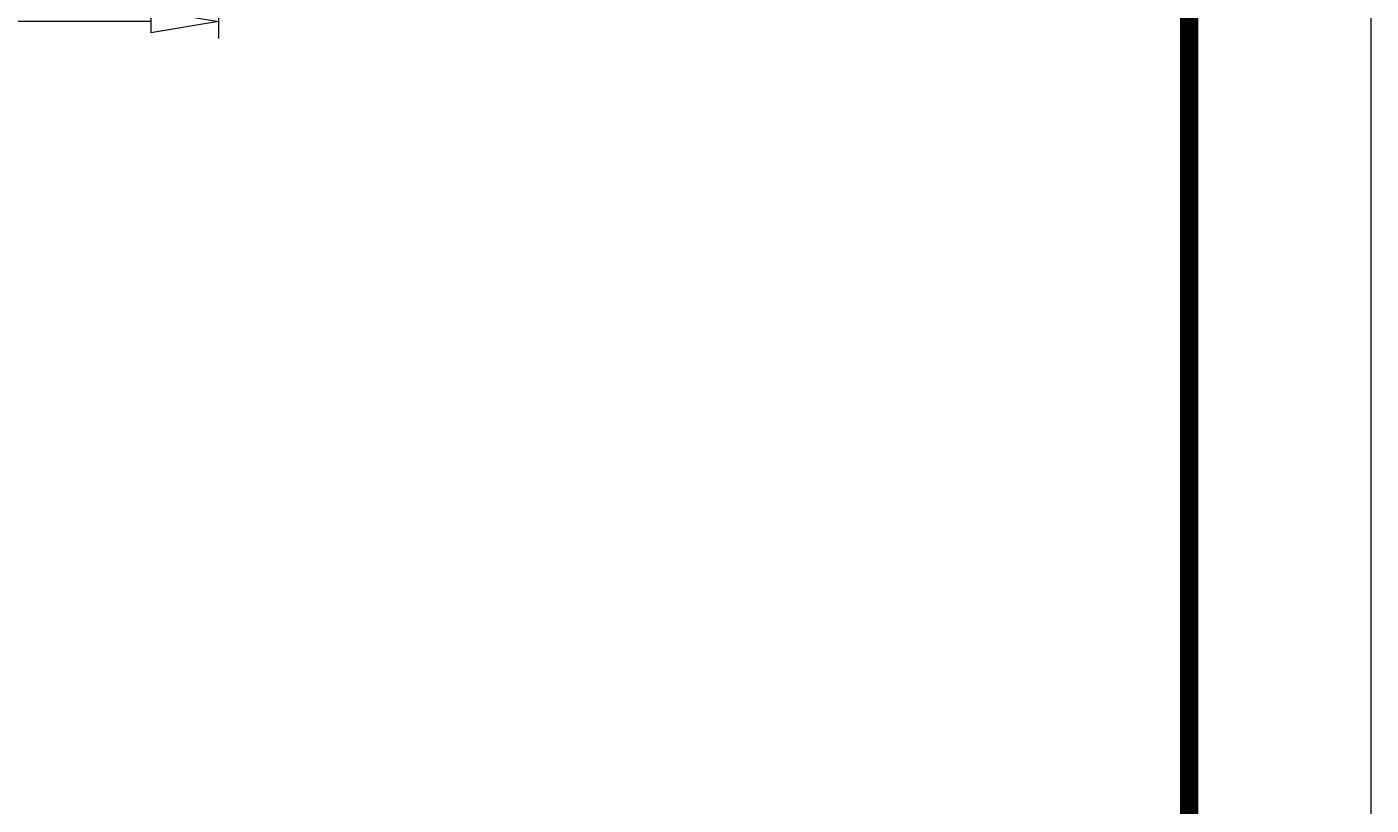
# Model space of a CAD drawing. Header units: millimetres. Extents: x 1603 to 1978, y -231 to 30.
# Drawn here: x 1930.46 to 1978.22, y -151.99 to -124.33 of the extents above; entities that cross this region are included whole.
import ezdxf

# ---------------------------------------------------------------- set-up
doc = ezdxf.new("R2010")
doc.units = ezdxf.units.MM
doc.layers.add('dim', color=3, linetype='Continuous', lineweight=9)
doc.layers.add('from', color=7, linetype='Continuous', lineweight=13)
doc.styles.add('ROMAND', font='romand.shx', dxfattribs={"width": 0.8, "bigfont": 'gbcbig.shx'})
doc.dimstyles.new('YanXiu', dxfattribs={"dimtxt": 2.5, "dimasz": 2.2, "dimexe": 1, "dimexo": 0, "dimgap": 0.66, "dimtad": 0, "dimzin": 1, "dimdsep": 46, "dimtxsty": 'ROMAND', "dimblk": 'CLOSEDBLANK', "dimcen": 0, "dimclrd": 3, "dimclre": 3, "dimclrt": 7, "dimazin": 0, "dimtfac": 1, "dimtofl": 0, "dimtmove": 0, "dimatfit": 3, "dimldrblk": 'CLOSEDBLANK', "dimfxl": 1, "dimlwd": 5, "dimlwe": 5, "dimarcsym": 0})

# ---------------------------------------------------------------- blocks, each defined once
blk = doc.blocks.new('_ClosedBlank')
at = {"color": 0, "linetype": 'ByBlock', "lineweight": -2}
for p, q in [((-1, 0.167), (0, 0)), ((-1, 0.167), (-1, -0.167)), ((0, 0), (-1, -0.167))]:
    blk.add_line(p, q, dxfattribs=at)
blk = doc.blocks.new('*D74')
at = {"layer": 'Defpoints', "color": 0}
for p in [(1839.158, -115.745), (1937.261, -115.745), (1937.261, -124.142)]:
    blk.add_point(p, dxfattribs=at)
at = {"layer": 'dim', "color": 3, "lineweight": 5}
for p, q in [((1839.158, -115.745), (1839.158, -124.742)), ((1937.261, -115.745), (1937.261, -124.742)), ((1841.558, -124.142), (1882.752, -124.142)), ((1934.861, -124.142), (1893.666, -124.142))]:
    blk.add_line(p, q, dxfattribs=at)
at = {"layer": 'dim', "color": 3, "lineweight": 5, "xscale": 2.4, "yscale": 2.4, "zscale": 2.4, "rotation": 180}
blk.add_blockref('_ClosedBlank', (1839.158, -124.142), dxfattribs=at)
at = {"layer": 'dim', "color": 3, "lineweight": 5, "xscale": 2.4, "yscale": 2.4, "zscale": 2.4}
blk.add_blockref('_ClosedBlank', (1937.261, -124.142), dxfattribs=at)
at = {"layer": 'dim', "color": 7, "insert": (1888.209, -124.142), "char_height": 3, "attachment_point": 5, "style": 'ROMAND'}
blk.add_mtext('98.10', dxfattribs=at)

msp = doc.modelspace()

# ---------------------------------------------------------------- linework, layer by layer
at = {"layer": 'from'}
msp.add_lwpolyline([(1603.12, -230.843), (1978.217, -230.843), (1978.217, 29.816), (1603.12, 29.816)], close=True, dxfattribs=at)
at = {"layer": 'from', "const_width": 0.646}
msp.add_lwpolyline([(1609.585, -224.378), (1609.585, 23.351), (1971.752, 23.351), (1971.752, -224.378), (1609.585, -224.378)], dxfattribs=at)

# ---------------------------------------------------------------- dimensions: what is measured, and where the dimension line sits
at = {"layer": 'dim'}
dim = msp.add_linear_dim(base=(1937.261, -124.142), p1=(1839.158, -115.745), p2=(1937.261, -115.745), dimstyle='YanXiu', override={"dimtxt": 3, "dimasz": 2.4, "dimexe": 0.5997, "dimgap": 0.5997}, dxfattribs=at)
dim.commit()
dim.dimension.update_dxf_attribs({"geometry": '*D74', "text_midpoint": (1888.209, -124.142)})

doc.saveas('drawing.dxf')
